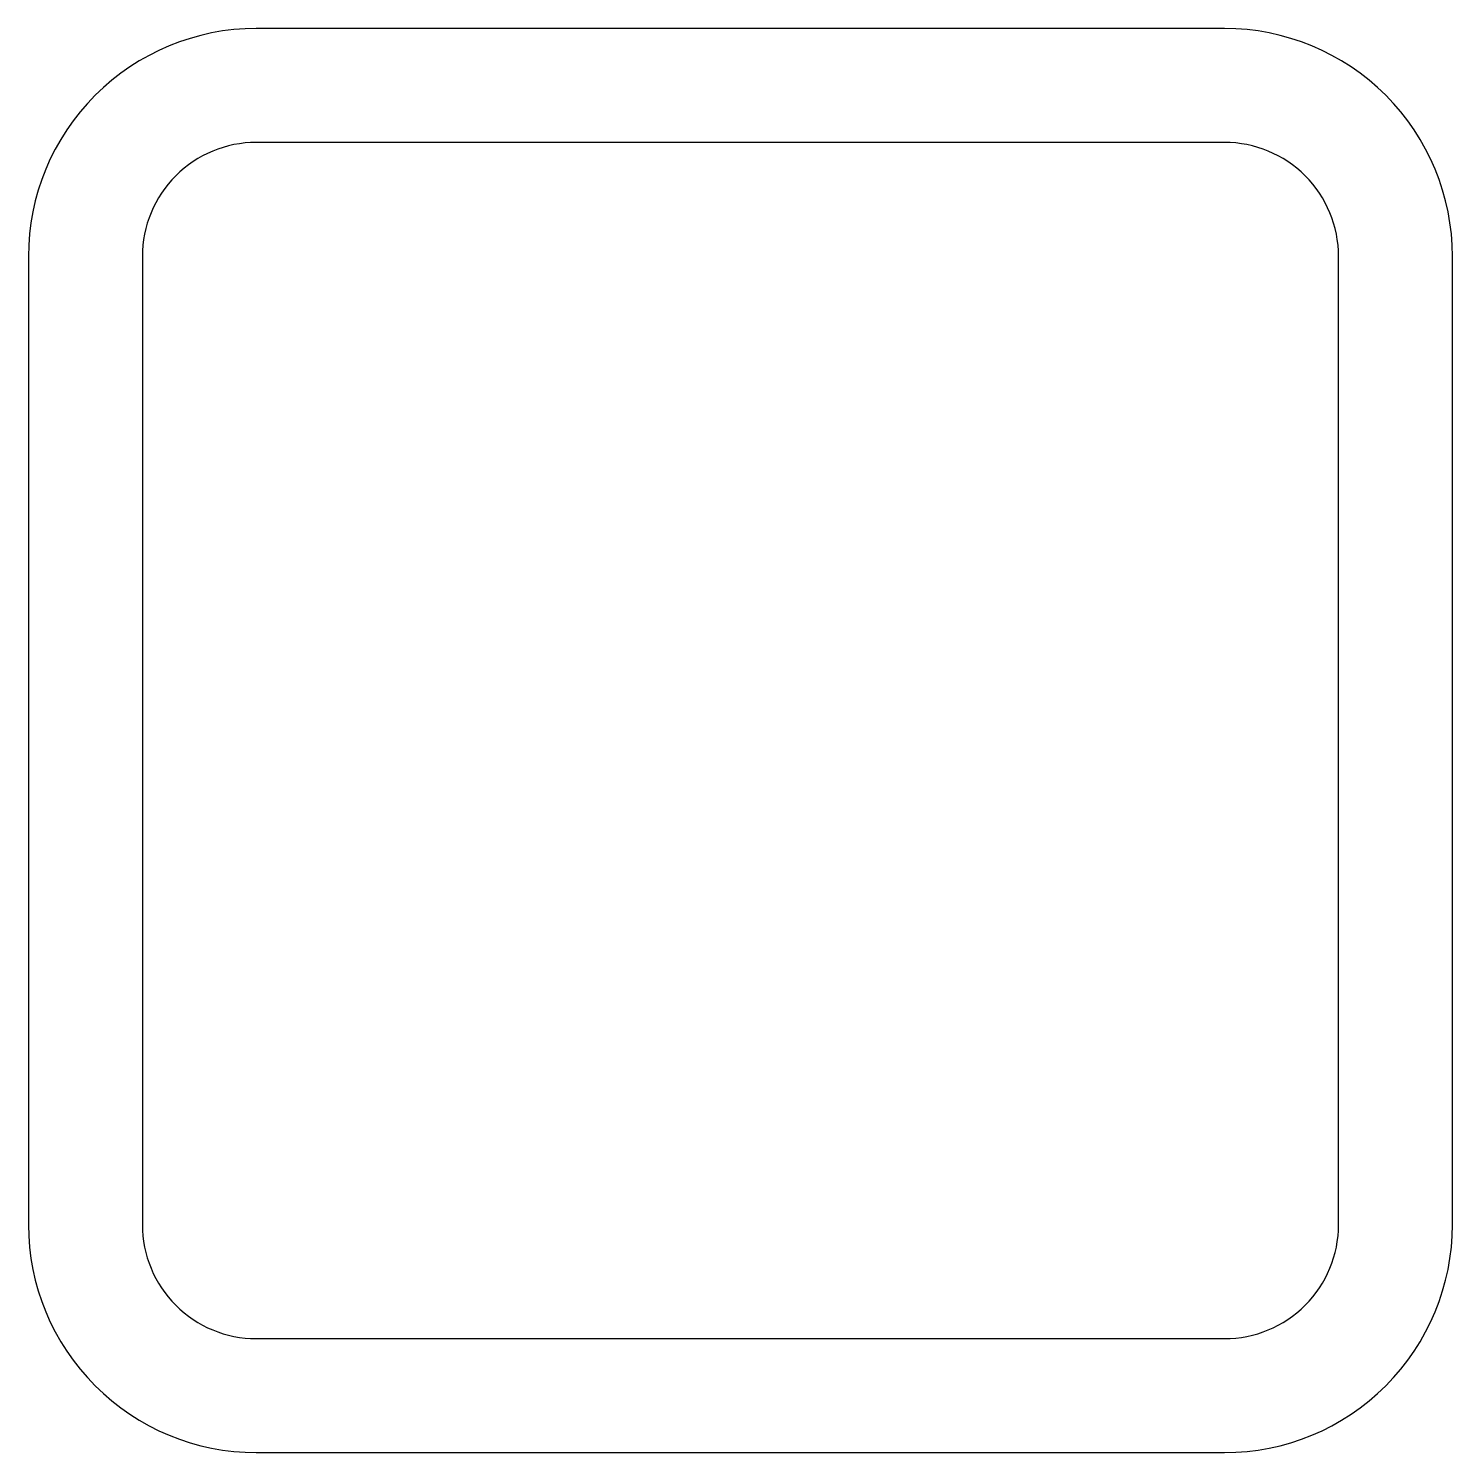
# Model space of a CAD drawing. Extents: x 494.6 to 519.6, y 620.2 to 645.2.
import ezdxf

# ---------------------------------------------------------------- set-up
doc = ezdxf.new("R2010")
doc.units = 0
doc.layers.get('0').update_dxf_attribs({"linetype": 'CONTINUOUS'})

msp = doc.modelspace()

# ---------------------------------------------------------------- linework, layer by layer
at = {"color": 7}
for points in [[(515.572, 620.183, 0.414214), (519.572, 624.183), (519.572, 641.183, 0.414214), (515.572, 645.183), (498.572, 645.183, 0.414214), (494.572, 641.183), (494.572, 624.183, 0.414214), (498.572, 620.183)], [(498.572, 643.183, 0.414214), (496.572, 641.183), (496.572, 624.183, 0.414214), (498.572, 622.183), (515.572, 622.183, 0.414214), (517.572, 624.183), (517.572, 641.183, 0.414214), (515.572, 643.183)]]:
    msp.add_lwpolyline(points, format="xyb", close=True, dxfattribs=at)

doc.saveas('drawing.dxf')
